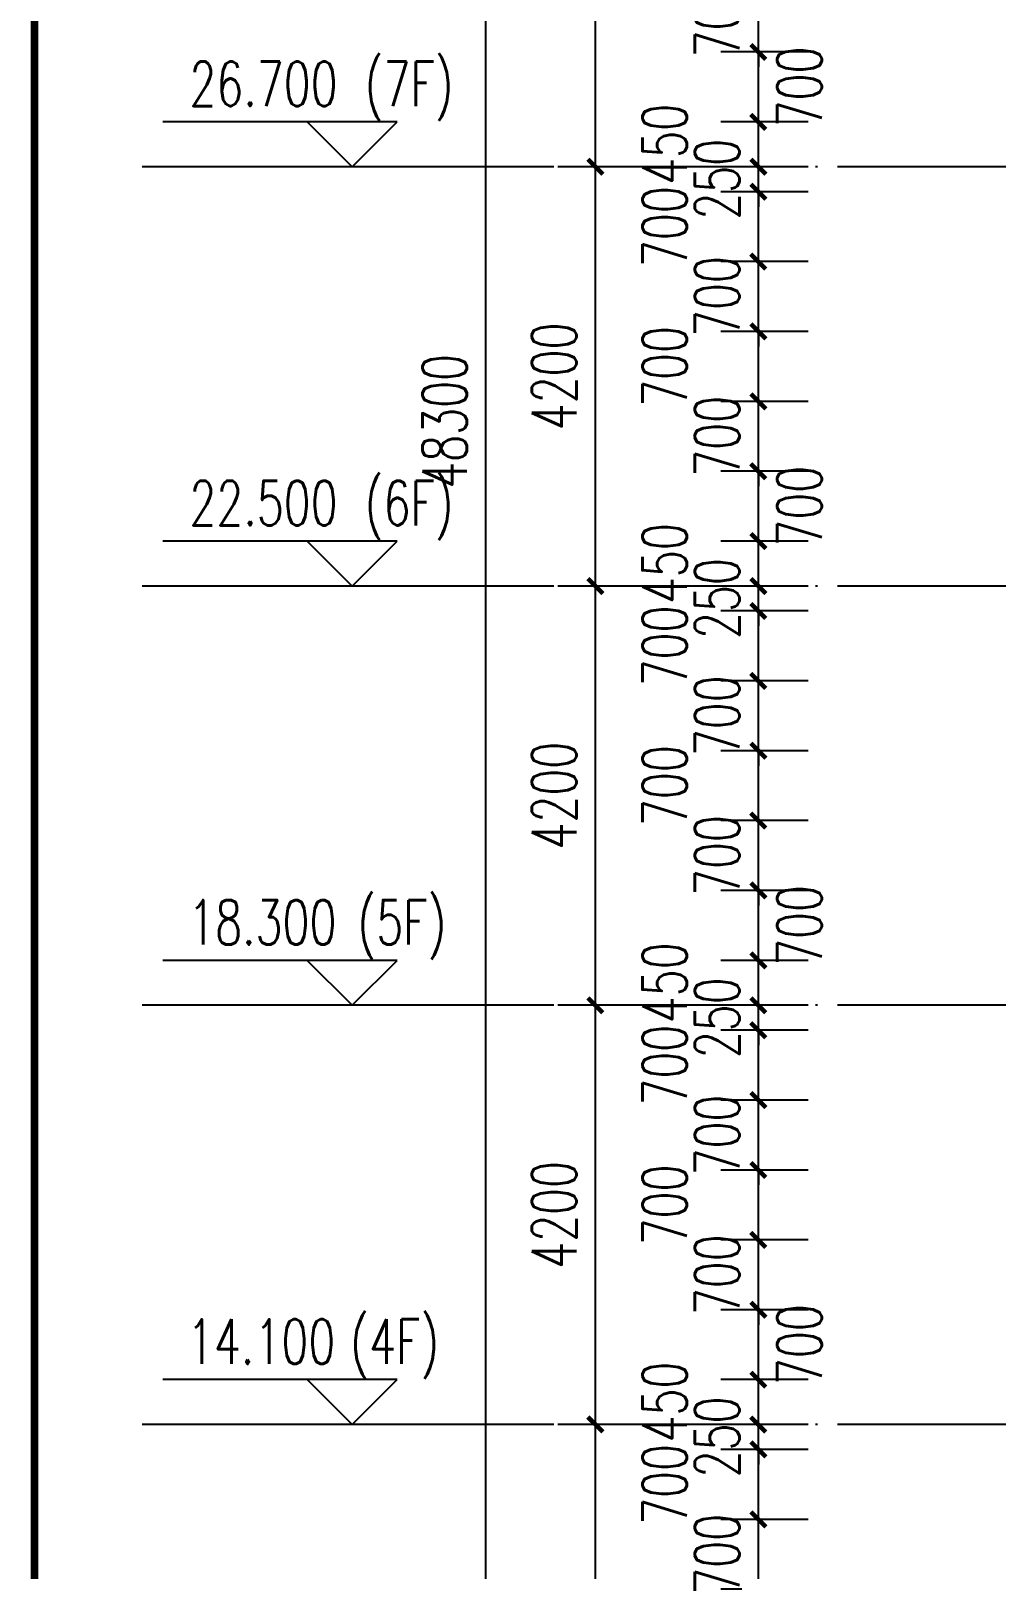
# Model space of a CAD drawing. Header units: millimetres. Extents: x 708158 to 1984082, y -168213 to -53.
# Drawn here: x 838020 to 847689, y -73306 to -57894 of the extents above; entities that cross this region are included whole.
import ezdxf

# ---------------------------------------------------------------- set-up
doc = ezdxf.new("R2010")
doc.units = ezdxf.units.MM
doc.header["$LTSCALE"] = 1000
doc.linetypes.add('DOTE', pattern=[2.42, 2, -0.2, 0.02, -0.2])
doc.layers.get('0').update_dxf_attribs({"color": 8})
for name, color, linetype in [('A-AXIS', 1, 'DOTE'), ('DIM_ELEV', 3, 'Continuous'), ('PUB_DIM', 3, 'Continuous'), ('PUB_TEXT', 7, 'Continuous')]:
    doc.layers.add(name, color=color, linetype=linetype)
doc.layers.add('图框', color=4, linetype='Continuous', lineweight=35)
doc.styles.add('_TCH_DIM', font='SIMPLEX', dxfattribs={"bigfont": 'GBCBIG'})
doc.styles.add('_TCH_DIM_T3', font='SIMPLEX', dxfattribs={"width": 0.705882, "bigfont": 'GBCBIG'})
doc.dimstyles.new('_TCH_ARCH&&150', dxfattribs={"dimtxt": 446.25, "dimasz": 150, "dimexe": 375, "dimexo": 450, "dimgap": 189.375, "dimtad": 1, "dimdec": 0, "dimzin": 0, "dimdsep": 46, "dimtxsty": '_TCH_DIM_T3', "dimblk": 'ARCHTICK', "dimcen": 0.09, "dimclrt": 7, "dimazin": 2, "dimtfac": 1, "dimtdec": 0, "dimtix": 1, "dimtmove": 2, "dimatfit": 3, "dimfxl": 1, "dimtolj": 1, "dimtzin": 0, "dimarcsym": 0})

# ---------------------------------------------------------------- blocks, each defined once
blk = doc.blocks.new('A$C998f5811')
at = {"layer": '图框', "color": 4, "const_width": 74.2}
blk.add_lwpolyline([(-122400, 1500), (-1500, 1500), (-1500, 87600), (-122400, 87600)], close=True, dxfattribs=at)
blk = doc.blocks.new('_ArchTick')
at = {"color": 0, "linetype": 'ByBlock', "const_width": 0.3}
blk.add_lwpolyline([(-0.5, -0.5), (0.5, 0.5)], dxfattribs=at)
blk = doc.blocks.new('*D660')
at = {"layer": 'Defpoints', "color": 0, "transparency": 16777216}
for p in [(845307, -72807), (846255, -72807), (846255, -73507)]:
    blk.add_point(p, dxfattribs=at)
at = {"layer": 'PUB_DIM', "color": 0, "lineweight": -2, "transparency": 16777216}
for p, q in [((845307, -72807), (845307, -72657)), ((845805, -72807), (844932, -72807)), ((845307, -73507), (845307, -72807)), ((845805, -73507), (844932, -73507)), ((845307, -73507), (845307, -73657))]:
    blk.add_line(p, q, dxfattribs=at)
at = {"layer": 'PUB_DIM', "color": 0, "lineweight": -2, "transparency": 16777216, "xscale": 150, "yscale": 150, "zscale": 150}
for p, rotation in [((845307, -72807), 270), ((845307, -73507), 90)]:
    blk.add_blockref('_ArchTick', p, dxfattribs=dict(at, rotation=rotation))
at = {"layer": 'PUB_DIM', "color": 7, "transparency": 16777216, "insert": (844894, -73157), "char_height": 446.2, "attachment_point": 5, "rotation": 90, "style": '_TCH_DIM_T3'}
blk.add_mtext('\\A1;700', dxfattribs=at)
blk = doc.blocks.new('*D661')
at = {"layer": 'Defpoints', "color": 0, "transparency": 16777216}
for p in [(845307, -72107), (846255, -72107), (846255, -72807)]:
    blk.add_point(p, dxfattribs=at)
at = {"layer": 'PUB_DIM', "color": 0, "lineweight": -2, "transparency": 16777216}
for p, q in [((845805, -72107), (844932, -72107)), ((845307, -72807), (845307, -72107)), ((845805, -72807), (844932, -72807))]:
    blk.add_line(p, q, dxfattribs=at)
at = {"layer": 'PUB_DIM', "color": 0, "lineweight": -2, "transparency": 16777216, "xscale": 150, "yscale": 150, "zscale": 150}
for p, rotation in [((845307, -72107), 90), ((845307, -72807), 270)]:
    blk.add_blockref('_ArchTick', p, dxfattribs=dict(at, rotation=rotation))
at = {"layer": 'PUB_DIM', "color": 7, "transparency": 16777216, "insert": (844369, -72457), "char_height": 446.2, "attachment_point": 5, "rotation": 90, "style": '_TCH_DIM_T3'}
blk.add_mtext('\\A1;700', dxfattribs=at)
blk = doc.blocks.new('*D662')
at = {"layer": 'Defpoints', "color": 0, "transparency": 16777216}
for p in [(845307, -71857), (846255, -71857), (846255, -72107)]:
    blk.add_point(p, dxfattribs=at)
at = {"layer": 'PUB_DIM', "color": 0, "lineweight": -2, "transparency": 16777216}
for p, q in [((845307, -71857), (845307, -71707)), ((845805, -71857), (844932, -71857)), ((845307, -72107), (845307, -71857)), ((845805, -72107), (844932, -72107)), ((845307, -72107), (845307, -72257))]:
    blk.add_line(p, q, dxfattribs=at)
at = {"layer": 'PUB_DIM', "color": 0, "lineweight": -2, "transparency": 16777216, "xscale": 150, "yscale": 150, "zscale": 150}
for p, rotation in [((845307, -71857), 270), ((845307, -72107), 90)]:
    blk.add_blockref('_ArchTick', p, dxfattribs=dict(at, rotation=rotation))
at = {"layer": 'PUB_DIM', "color": 7, "transparency": 16777216, "insert": (844894, -71982), "char_height": 446.2, "attachment_point": 5, "rotation": 90, "style": '_TCH_DIM_T3'}
blk.add_mtext('\\A1;250', dxfattribs=at)
blk = doc.blocks.new('*D663')
at = {"layer": 'Defpoints', "color": 0, "transparency": 16777216}
for p in [(845307, -71407), (846255, -71407), (846255, -71857)]:
    blk.add_point(p, dxfattribs=at)
at = {"layer": 'PUB_DIM', "color": 0, "lineweight": -2, "transparency": 16777216}
for p, q in [((845805, -71407), (844932, -71407)), ((845307, -71857), (845307, -71407)), ((845805, -71857), (844932, -71857))]:
    blk.add_line(p, q, dxfattribs=at)
at = {"layer": 'PUB_DIM', "color": 0, "lineweight": -2, "transparency": 16777216, "xscale": 150, "yscale": 150, "zscale": 150}
for p, rotation in [((845307, -71407), 90), ((845307, -71857), 270)]:
    blk.add_blockref('_ArchTick', p, dxfattribs=dict(at, rotation=rotation))
at = {"layer": 'PUB_DIM', "color": 7, "transparency": 16777216, "insert": (844369, -71632), "char_height": 446.2, "attachment_point": 5, "rotation": 90, "style": '_TCH_DIM_T3'}
blk.add_mtext('\\A1;450', dxfattribs=at)
blk = doc.blocks.new('*D664')
at = {"layer": 'Defpoints', "color": 0, "transparency": 16777216}
for p in [(845307, -70707), (846255, -70707), (846255, -71407)]:
    blk.add_point(p, dxfattribs=at)
at = {"layer": 'PUB_DIM', "color": 0, "lineweight": -2, "transparency": 16777216}
for p, q in [((845805, -70707), (844932, -70707)), ((845307, -71407), (845307, -70707)), ((845805, -71407), (844932, -71407))]:
    blk.add_line(p, q, dxfattribs=at)
at = {"layer": 'PUB_DIM', "color": 0, "lineweight": -2, "transparency": 16777216, "xscale": 150, "yscale": 150, "zscale": 150}
for p, rotation in [((845307, -70707), 90), ((845307, -71407), 270)]:
    blk.add_blockref('_ArchTick', p, dxfattribs=dict(at, rotation=rotation))
at = {"layer": 'PUB_DIM', "color": 7, "transparency": 16777216, "insert": (845719, -71057), "char_height": 446.2, "attachment_point": 5, "rotation": 90, "style": '_TCH_DIM_T3'}
blk.add_mtext('\\A1;700', dxfattribs=at)
blk = doc.blocks.new('*D665')
at = {"layer": 'Defpoints', "color": 0, "transparency": 16777216}
for p in [(845307, -70007), (846255, -70007), (846255, -70707)]:
    blk.add_point(p, dxfattribs=at)
at = {"layer": 'PUB_DIM', "color": 0, "lineweight": -2, "transparency": 16777216}
for p, q in [((845307, -70007), (845307, -69857)), ((845805, -70007), (844932, -70007)), ((845307, -70707), (845307, -70007)), ((845805, -70707), (844932, -70707)), ((845307, -70707), (845307, -70857))]:
    blk.add_line(p, q, dxfattribs=at)
at = {"layer": 'PUB_DIM', "color": 0, "lineweight": -2, "transparency": 16777216, "xscale": 150, "yscale": 150, "zscale": 150}
for p, rotation in [((845307, -70007), 270), ((845307, -70707), 90)]:
    blk.add_blockref('_ArchTick', p, dxfattribs=dict(at, rotation=rotation))
at = {"layer": 'PUB_DIM', "color": 7, "transparency": 16777216, "insert": (844894, -70357), "char_height": 446.2, "attachment_point": 5, "rotation": 90, "style": '_TCH_DIM_T3'}
blk.add_mtext('\\A1;700', dxfattribs=at)
blk = doc.blocks.new('*D666')
at = {"layer": 'Defpoints', "color": 0, "transparency": 16777216}
for p in [(845307, -69307), (846255, -69307), (846255, -70007)]:
    blk.add_point(p, dxfattribs=at)
at = {"layer": 'PUB_DIM', "color": 0, "lineweight": -2, "transparency": 16777216}
for p, q in [((845805, -69307), (844932, -69307)), ((845307, -70007), (845307, -69307)), ((845805, -70007), (844932, -70007))]:
    blk.add_line(p, q, dxfattribs=at)
at = {"layer": 'PUB_DIM', "color": 0, "lineweight": -2, "transparency": 16777216, "xscale": 150, "yscale": 150, "zscale": 150}
for p, rotation in [((845307, -69307), 90), ((845307, -70007), 270)]:
    blk.add_blockref('_ArchTick', p, dxfattribs=dict(at, rotation=rotation))
at = {"layer": 'PUB_DIM', "color": 7, "transparency": 16777216, "insert": (844369, -69657), "char_height": 446.2, "attachment_point": 5, "rotation": 90, "style": '_TCH_DIM_T3'}
blk.add_mtext('\\A1;700', dxfattribs=at)
blk = doc.blocks.new('*D667')
at = {"layer": 'Defpoints', "color": 0, "transparency": 16777216}
for p in [(845307, -68607), (846255, -68607), (846255, -69307)]:
    blk.add_point(p, dxfattribs=at)
at = {"layer": 'PUB_DIM', "color": 0, "lineweight": -2, "transparency": 16777216}
for p, q in [((845307, -68607), (845307, -68457)), ((845805, -68607), (844932, -68607)), ((845307, -69307), (845307, -68607)), ((845805, -69307), (844932, -69307)), ((845307, -69307), (845307, -69457))]:
    blk.add_line(p, q, dxfattribs=at)
at = {"layer": 'PUB_DIM', "color": 0, "lineweight": -2, "transparency": 16777216, "xscale": 150, "yscale": 150, "zscale": 150}
for p, rotation in [((845307, -68607), 270), ((845307, -69307), 90)]:
    blk.add_blockref('_ArchTick', p, dxfattribs=dict(at, rotation=rotation))
at = {"layer": 'PUB_DIM', "color": 7, "transparency": 16777216, "insert": (844894, -68957), "char_height": 446.2, "attachment_point": 5, "rotation": 90, "style": '_TCH_DIM_T3'}
blk.add_mtext('\\A1;700', dxfattribs=at)
blk = doc.blocks.new('*D668')
at = {"layer": 'Defpoints', "color": 0, "transparency": 16777216}
for p in [(845307, -67907), (846255, -67907), (846255, -68607)]:
    blk.add_point(p, dxfattribs=at)
at = {"layer": 'PUB_DIM', "color": 0, "lineweight": -2, "transparency": 16777216}
for p, q in [((845805, -67907), (844932, -67907)), ((845307, -68607), (845307, -67907)), ((845805, -68607), (844932, -68607))]:
    blk.add_line(p, q, dxfattribs=at)
at = {"layer": 'PUB_DIM', "color": 0, "lineweight": -2, "transparency": 16777216, "xscale": 150, "yscale": 150, "zscale": 150}
for p, rotation in [((845307, -67907), 90), ((845307, -68607), 270)]:
    blk.add_blockref('_ArchTick', p, dxfattribs=dict(at, rotation=rotation))
at = {"layer": 'PUB_DIM', "color": 7, "transparency": 16777216, "insert": (844369, -68257), "char_height": 446.2, "attachment_point": 5, "rotation": 90, "style": '_TCH_DIM_T3'}
blk.add_mtext('\\A1;700', dxfattribs=at)
blk = doc.blocks.new('*D669')
at = {"layer": 'Defpoints', "color": 0, "transparency": 16777216}
for p in [(845307, -67657), (846255, -67657), (846255, -67907)]:
    blk.add_point(p, dxfattribs=at)
at = {"layer": 'PUB_DIM', "color": 0, "lineweight": -2, "transparency": 16777216}
for p, q in [((845805, -67657), (844932, -67657)), ((845307, -67657), (845307, -67507)), ((845307, -67907), (845307, -67657)), ((845805, -67907), (844932, -67907)), ((845307, -67907), (845307, -68057))]:
    blk.add_line(p, q, dxfattribs=at)
at = {"layer": 'PUB_DIM', "color": 0, "lineweight": -2, "transparency": 16777216, "xscale": 150, "yscale": 150, "zscale": 150}
for p, rotation in [((845307, -67657), 270), ((845307, -67907), 90)]:
    blk.add_blockref('_ArchTick', p, dxfattribs=dict(at, rotation=rotation))
at = {"layer": 'PUB_DIM', "color": 7, "transparency": 16777216, "insert": (844894, -67782), "char_height": 446.2, "attachment_point": 5, "rotation": 90, "style": '_TCH_DIM_T3'}
blk.add_mtext('\\A1;250', dxfattribs=at)
blk = doc.blocks.new('*D670')
at = {"layer": 'Defpoints', "color": 0, "transparency": 16777216}
for p in [(845307, -67207), (846255, -67207), (846255, -67657)]:
    blk.add_point(p, dxfattribs=at)
at = {"layer": 'PUB_DIM', "color": 0, "lineweight": -2, "transparency": 16777216}
for p, q in [((845805, -67207), (844932, -67207)), ((845307, -67657), (845307, -67207)), ((845805, -67657), (844932, -67657))]:
    blk.add_line(p, q, dxfattribs=at)
at = {"layer": 'PUB_DIM', "color": 0, "lineweight": -2, "transparency": 16777216, "xscale": 150, "yscale": 150, "zscale": 150}
for p, rotation in [((845307, -67207), 90), ((845307, -67657), 270)]:
    blk.add_blockref('_ArchTick', p, dxfattribs=dict(at, rotation=rotation))
at = {"layer": 'PUB_DIM', "color": 7, "transparency": 16777216, "insert": (844369, -67432), "char_height": 446.2, "attachment_point": 5, "rotation": 90, "style": '_TCH_DIM_T3'}
blk.add_mtext('\\A1;450', dxfattribs=at)
blk = doc.blocks.new('*D671')
at = {"layer": 'Defpoints', "color": 0, "transparency": 16777216}
for p in [(845307, -66507), (846255, -66507), (846255, -67207)]:
    blk.add_point(p, dxfattribs=at)
at = {"layer": 'PUB_DIM', "color": 0, "lineweight": -2, "transparency": 16777216}
for p, q in [((845805, -66507), (844932, -66507)), ((845307, -67207), (845307, -66507)), ((845805, -67207), (844932, -67207))]:
    blk.add_line(p, q, dxfattribs=at)
at = {"layer": 'PUB_DIM', "color": 0, "lineweight": -2, "transparency": 16777216, "xscale": 150, "yscale": 150, "zscale": 150}
for p, rotation in [((845307, -66507), 90), ((845307, -67207), 270)]:
    blk.add_blockref('_ArchTick', p, dxfattribs=dict(at, rotation=rotation))
at = {"layer": 'PUB_DIM', "color": 7, "transparency": 16777216, "insert": (845719, -66857), "char_height": 446.2, "attachment_point": 5, "rotation": 90, "style": '_TCH_DIM_T3'}
blk.add_mtext('\\A1;700', dxfattribs=at)
blk = doc.blocks.new('*D672')
at = {"layer": 'Defpoints', "color": 0, "transparency": 16777216}
for p in [(845307, -65807), (846255, -65807), (846255, -66507)]:
    blk.add_point(p, dxfattribs=at)
at = {"layer": 'PUB_DIM', "color": 0, "lineweight": -2, "transparency": 16777216}
for p, q in [((845805, -65807), (844932, -65807)), ((845307, -65807), (845307, -65657)), ((845307, -66507), (845307, -65807)), ((845805, -66507), (844932, -66507)), ((845307, -66507), (845307, -66657))]:
    blk.add_line(p, q, dxfattribs=at)
at = {"layer": 'PUB_DIM', "color": 0, "lineweight": -2, "transparency": 16777216, "xscale": 150, "yscale": 150, "zscale": 150}
for p, rotation in [((845307, -65807), 270), ((845307, -66507), 90)]:
    blk.add_blockref('_ArchTick', p, dxfattribs=dict(at, rotation=rotation))
at = {"layer": 'PUB_DIM', "color": 7, "transparency": 16777216, "insert": (844894, -66157), "char_height": 446.2, "attachment_point": 5, "rotation": 90, "style": '_TCH_DIM_T3'}
blk.add_mtext('\\A1;700', dxfattribs=at)
blk = doc.blocks.new('*D673')
at = {"layer": 'Defpoints', "color": 0, "transparency": 16777216}
for p in [(845307, -65107), (846255, -65107), (846255, -65807)]:
    blk.add_point(p, dxfattribs=at)
at = {"layer": 'PUB_DIM', "color": 0, "lineweight": -2, "transparency": 16777216}
for p, q in [((845805, -65107), (844932, -65107)), ((845307, -65807), (845307, -65107)), ((845805, -65807), (844932, -65807))]:
    blk.add_line(p, q, dxfattribs=at)
at = {"layer": 'PUB_DIM', "color": 0, "lineweight": -2, "transparency": 16777216, "xscale": 150, "yscale": 150, "zscale": 150}
for p, rotation in [((845307, -65107), 90), ((845307, -65807), 270)]:
    blk.add_blockref('_ArchTick', p, dxfattribs=dict(at, rotation=rotation))
at = {"layer": 'PUB_DIM', "color": 7, "transparency": 16777216, "insert": (844369, -65457), "char_height": 446.2, "attachment_point": 5, "rotation": 90, "style": '_TCH_DIM_T3'}
blk.add_mtext('\\A1;700', dxfattribs=at)
blk = doc.blocks.new('*D674')
at = {"layer": 'Defpoints', "color": 0, "transparency": 16777216}
for p in [(845307, -64407), (846255, -64407), (846255, -65107)]:
    blk.add_point(p, dxfattribs=at)
at = {"layer": 'PUB_DIM', "color": 0, "lineweight": -2, "transparency": 16777216}
for p, q in [((845307, -64407), (845307, -64257)), ((845805, -64407), (844932, -64407)), ((845307, -65107), (845307, -64407)), ((845805, -65107), (844932, -65107)), ((845307, -65107), (845307, -65257))]:
    blk.add_line(p, q, dxfattribs=at)
at = {"layer": 'PUB_DIM', "color": 0, "lineweight": -2, "transparency": 16777216, "xscale": 150, "yscale": 150, "zscale": 150}
for p, rotation in [((845307, -64407), 270), ((845307, -65107), 90)]:
    blk.add_blockref('_ArchTick', p, dxfattribs=dict(at, rotation=rotation))
at = {"layer": 'PUB_DIM', "color": 7, "transparency": 16777216, "insert": (844894, -64757), "char_height": 446.2, "attachment_point": 5, "rotation": 90, "style": '_TCH_DIM_T3'}
blk.add_mtext('\\A1;700', dxfattribs=at)
blk = doc.blocks.new('*D675')
at = {"layer": 'Defpoints', "color": 0, "transparency": 16777216}
for p in [(845307, -63707), (846255, -63707), (846255, -64407)]:
    blk.add_point(p, dxfattribs=at)
at = {"layer": 'PUB_DIM', "color": 0, "lineweight": -2, "transparency": 16777216}
for p, q in [((845805, -63707), (844932, -63707)), ((845307, -64407), (845307, -63707)), ((845805, -64407), (844932, -64407))]:
    blk.add_line(p, q, dxfattribs=at)
at = {"layer": 'PUB_DIM', "color": 0, "lineweight": -2, "transparency": 16777216, "xscale": 150, "yscale": 150, "zscale": 150}
for p, rotation in [((845307, -63707), 90), ((845307, -64407), 270)]:
    blk.add_blockref('_ArchTick', p, dxfattribs=dict(at, rotation=rotation))
at = {"layer": 'PUB_DIM', "color": 7, "transparency": 16777216, "insert": (844369, -64057), "char_height": 446.2, "attachment_point": 5, "rotation": 90, "style": '_TCH_DIM_T3'}
blk.add_mtext('\\A1;700', dxfattribs=at)
blk = doc.blocks.new('*D676')
at = {"layer": 'Defpoints', "color": 0, "transparency": 16777216}
for p in [(845307, -63457), (846255, -63457), (846255, -63707)]:
    blk.add_point(p, dxfattribs=at)
at = {"layer": 'PUB_DIM', "color": 0, "lineweight": -2, "transparency": 16777216}
for p, q in [((845307, -63457), (845307, -63307)), ((845805, -63457), (844932, -63457)), ((845307, -63707), (845307, -63457)), ((845805, -63707), (844932, -63707)), ((845307, -63707), (845307, -63857))]:
    blk.add_line(p, q, dxfattribs=at)
at = {"layer": 'PUB_DIM', "color": 0, "lineweight": -2, "transparency": 16777216, "xscale": 150, "yscale": 150, "zscale": 150}
for p, rotation in [((845307, -63457), 270), ((845307, -63707), 90)]:
    blk.add_blockref('_ArchTick', p, dxfattribs=dict(at, rotation=rotation))
at = {"layer": 'PUB_DIM', "color": 7, "transparency": 16777216, "insert": (844894, -63582), "char_height": 446.2, "attachment_point": 5, "rotation": 90, "style": '_TCH_DIM_T3'}
blk.add_mtext('\\A1;250', dxfattribs=at)
blk = doc.blocks.new('*D677')
at = {"layer": 'Defpoints', "color": 0, "transparency": 16777216}
for p in [(845307, -63007), (846255, -63007), (846255, -63457)]:
    blk.add_point(p, dxfattribs=at)
at = {"layer": 'PUB_DIM', "color": 0, "lineweight": -2, "transparency": 16777216}
for p, q in [((845805, -63007), (844932, -63007)), ((845307, -63457), (845307, -63007)), ((845805, -63457), (844932, -63457))]:
    blk.add_line(p, q, dxfattribs=at)
at = {"layer": 'PUB_DIM', "color": 0, "lineweight": -2, "transparency": 16777216, "xscale": 150, "yscale": 150, "zscale": 150}
for p, rotation in [((845307, -63007), 90), ((845307, -63457), 270)]:
    blk.add_blockref('_ArchTick', p, dxfattribs=dict(at, rotation=rotation))
at = {"layer": 'PUB_DIM', "color": 7, "transparency": 16777216, "insert": (844369, -63232), "char_height": 446.2, "attachment_point": 5, "rotation": 90, "style": '_TCH_DIM_T3'}
blk.add_mtext('\\A1;450', dxfattribs=at)
blk = doc.blocks.new('*D678')
at = {"layer": 'Defpoints', "color": 0, "transparency": 16777216}
for p in [(845307, -62307), (846255, -62307), (846255, -63007)]:
    blk.add_point(p, dxfattribs=at)
at = {"layer": 'PUB_DIM', "color": 0, "lineweight": -2, "transparency": 16777216}
for p, q in [((845805, -62307), (844932, -62307)), ((845307, -63007), (845307, -62307)), ((845805, -63007), (844932, -63007))]:
    blk.add_line(p, q, dxfattribs=at)
at = {"layer": 'PUB_DIM', "color": 0, "lineweight": -2, "transparency": 16777216, "xscale": 150, "yscale": 150, "zscale": 150}
for p, rotation in [((845307, -62307), 90), ((845307, -63007), 270)]:
    blk.add_blockref('_ArchTick', p, dxfattribs=dict(at, rotation=rotation))
at = {"layer": 'PUB_DIM', "color": 7, "transparency": 16777216, "insert": (845719, -62657), "char_height": 446.2, "attachment_point": 5, "rotation": 90, "style": '_TCH_DIM_T3'}
blk.add_mtext('\\A1;700', dxfattribs=at)
blk = doc.blocks.new('*D679')
at = {"layer": 'Defpoints', "color": 0, "transparency": 16777216}
for p in [(845307, -61607), (846255, -61607), (846255, -62307)]:
    blk.add_point(p, dxfattribs=at)
at = {"layer": 'PUB_DIM', "color": 0, "lineweight": -2, "transparency": 16777216}
for p, q in [((845307, -61607), (845307, -61457)), ((845805, -61607), (844932, -61607)), ((845307, -62307), (845307, -61607)), ((845805, -62307), (844932, -62307)), ((845307, -62307), (845307, -62457))]:
    blk.add_line(p, q, dxfattribs=at)
at = {"layer": 'PUB_DIM', "color": 0, "lineweight": -2, "transparency": 16777216, "xscale": 150, "yscale": 150, "zscale": 150}
for p, rotation in [((845307, -61607), 270), ((845307, -62307), 90)]:
    blk.add_blockref('_ArchTick', p, dxfattribs=dict(at, rotation=rotation))
at = {"layer": 'PUB_DIM', "color": 7, "transparency": 16777216, "insert": (844894, -61957), "char_height": 446.2, "attachment_point": 5, "rotation": 90, "style": '_TCH_DIM_T3'}
blk.add_mtext('\\A1;700', dxfattribs=at)
blk = doc.blocks.new('*D680')
at = {"layer": 'Defpoints', "color": 0, "transparency": 16777216}
for p in [(845307, -60907), (846255, -60907), (846255, -61607)]:
    blk.add_point(p, dxfattribs=at)
at = {"layer": 'PUB_DIM', "color": 0, "lineweight": -2, "transparency": 16777216}
for p, q in [((845805, -60907), (844932, -60907)), ((845307, -61607), (845307, -60907)), ((845805, -61607), (844932, -61607))]:
    blk.add_line(p, q, dxfattribs=at)
at = {"layer": 'PUB_DIM', "color": 0, "lineweight": -2, "transparency": 16777216, "xscale": 150, "yscale": 150, "zscale": 150}
for p, rotation in [((845307, -60907), 90), ((845307, -61607), 270)]:
    blk.add_blockref('_ArchTick', p, dxfattribs=dict(at, rotation=rotation))
at = {"layer": 'PUB_DIM', "color": 7, "transparency": 16777216, "insert": (844369, -61257), "char_height": 446.2, "attachment_point": 5, "rotation": 90, "style": '_TCH_DIM_T3'}
blk.add_mtext('\\A1;700', dxfattribs=at)
blk = doc.blocks.new('*D681')
at = {"layer": 'Defpoints', "color": 0, "transparency": 16777216}
for p in [(845307, -60207), (846255, -60207), (846255, -60907)]:
    blk.add_point(p, dxfattribs=at)
at = {"layer": 'PUB_DIM', "color": 0, "lineweight": -2, "transparency": 16777216}
for p, q in [((845307, -60207), (845307, -60057)), ((845805, -60207), (844932, -60207)), ((845307, -60907), (845307, -60207)), ((845805, -60907), (844932, -60907)), ((845307, -60907), (845307, -61057))]:
    blk.add_line(p, q, dxfattribs=at)
at = {"layer": 'PUB_DIM', "color": 0, "lineweight": -2, "transparency": 16777216, "xscale": 150, "yscale": 150, "zscale": 150}
for p, rotation in [((845307, -60207), 270), ((845307, -60907), 90)]:
    blk.add_blockref('_ArchTick', p, dxfattribs=dict(at, rotation=rotation))
at = {"layer": 'PUB_DIM', "color": 7, "transparency": 16777216, "insert": (844894, -60557), "char_height": 446.2, "attachment_point": 5, "rotation": 90, "style": '_TCH_DIM_T3'}
blk.add_mtext('\\A1;700', dxfattribs=at)
blk = doc.blocks.new('*D682')
at = {"layer": 'Defpoints', "color": 0, "transparency": 16777216}
for p in [(845307, -59507), (846255, -59507), (846255, -60207)]:
    blk.add_point(p, dxfattribs=at)
at = {"layer": 'PUB_DIM', "color": 0, "lineweight": -2, "transparency": 16777216}
for p, q in [((845805, -59507), (844932, -59507)), ((845307, -60207), (845307, -59507)), ((845805, -60207), (844932, -60207))]:
    blk.add_line(p, q, dxfattribs=at)
at = {"layer": 'PUB_DIM', "color": 0, "lineweight": -2, "transparency": 16777216, "xscale": 150, "yscale": 150, "zscale": 150}
for p, rotation in [((845307, -59507), 90), ((845307, -60207), 270)]:
    blk.add_blockref('_ArchTick', p, dxfattribs=dict(at, rotation=rotation))
at = {"layer": 'PUB_DIM', "color": 7, "transparency": 16777216, "insert": (844369, -59857), "char_height": 446.2, "attachment_point": 5, "rotation": 90, "style": '_TCH_DIM_T3'}
blk.add_mtext('\\A1;700', dxfattribs=at)
blk = doc.blocks.new('*D683')
at = {"layer": 'Defpoints', "color": 0, "transparency": 16777216}
for p in [(845307, -59257), (846255, -59257), (846255, -59507)]:
    blk.add_point(p, dxfattribs=at)
at = {"layer": 'PUB_DIM', "color": 0, "lineweight": -2, "transparency": 16777216}
for p, q in [((845307, -59257), (845307, -59107)), ((845805, -59257), (844932, -59257)), ((845307, -59507), (845307, -59257)), ((845805, -59507), (844932, -59507)), ((845307, -59507), (845307, -59657))]:
    blk.add_line(p, q, dxfattribs=at)
at = {"layer": 'PUB_DIM', "color": 0, "lineweight": -2, "transparency": 16777216, "xscale": 150, "yscale": 150, "zscale": 150}
for p, rotation in [((845307, -59257), 270), ((845307, -59507), 90)]:
    blk.add_blockref('_ArchTick', p, dxfattribs=dict(at, rotation=rotation))
at = {"layer": 'PUB_DIM', "color": 7, "transparency": 16777216, "insert": (844894, -59382), "char_height": 446.2, "attachment_point": 5, "rotation": 90, "style": '_TCH_DIM_T3'}
blk.add_mtext('\\A1;250', dxfattribs=at)
blk = doc.blocks.new('*D684')
at = {"layer": 'Defpoints', "color": 0, "transparency": 16777216}
for p in [(845307, -58807), (846255, -58807), (846255, -59257)]:
    blk.add_point(p, dxfattribs=at)
at = {"layer": 'PUB_DIM', "color": 0, "lineweight": -2, "transparency": 16777216}
for p, q in [((845805, -58807), (844932, -58807)), ((845307, -59257), (845307, -58807)), ((845805, -59257), (844932, -59257))]:
    blk.add_line(p, q, dxfattribs=at)
at = {"layer": 'PUB_DIM', "color": 0, "lineweight": -2, "transparency": 16777216, "xscale": 150, "yscale": 150, "zscale": 150}
for p, rotation in [((845307, -58807), 90), ((845307, -59257), 270)]:
    blk.add_blockref('_ArchTick', p, dxfattribs=dict(at, rotation=rotation))
at = {"layer": 'PUB_DIM', "color": 7, "transparency": 16777216, "insert": (844369, -59032), "char_height": 446.2, "attachment_point": 5, "rotation": 90, "style": '_TCH_DIM_T3'}
blk.add_mtext('\\A1;450', dxfattribs=at)
blk = doc.blocks.new('*D685')
at = {"layer": 'Defpoints', "color": 0, "transparency": 16777216}
for p in [(845307, -58107), (846255, -58107), (846255, -58807)]:
    blk.add_point(p, dxfattribs=at)
at = {"layer": 'PUB_DIM', "color": 0, "lineweight": -2, "transparency": 16777216}
for p, q in [((845805, -58107), (844932, -58107)), ((845307, -58807), (845307, -58107)), ((845805, -58807), (844932, -58807))]:
    blk.add_line(p, q, dxfattribs=at)
at = {"layer": 'PUB_DIM', "color": 0, "lineweight": -2, "transparency": 16777216, "xscale": 150, "yscale": 150, "zscale": 150}
for p, rotation in [((845307, -58107), 90), ((845307, -58807), 270)]:
    blk.add_blockref('_ArchTick', p, dxfattribs=dict(at, rotation=rotation))
at = {"layer": 'PUB_DIM', "color": 7, "transparency": 16777216, "insert": (845719, -58457), "char_height": 446.2, "attachment_point": 5, "rotation": 90, "style": '_TCH_DIM_T3'}
blk.add_mtext('\\A1;700', dxfattribs=at)
blk = doc.blocks.new('*D686')
at = {"layer": 'Defpoints', "color": 0, "transparency": 16777216}
for p in [(845307, -57407), (846255, -57407), (846255, -58107)]:
    blk.add_point(p, dxfattribs=at)
at = {"layer": 'PUB_DIM', "color": 0, "lineweight": -2, "transparency": 16777216}
for p, q in [((845307, -57407), (845307, -57257)), ((845805, -57407), (844932, -57407)), ((845307, -58107), (845307, -57407)), ((845805, -58107), (844932, -58107)), ((845307, -58107), (845307, -58257))]:
    blk.add_line(p, q, dxfattribs=at)
at = {"layer": 'PUB_DIM', "color": 0, "lineweight": -2, "transparency": 16777216, "xscale": 150, "yscale": 150, "zscale": 150}
for p, rotation in [((845307, -57407), 270), ((845307, -58107), 90)]:
    blk.add_blockref('_ArchTick', p, dxfattribs=dict(at, rotation=rotation))
at = {"layer": 'PUB_DIM', "color": 7, "transparency": 16777216, "insert": (844894, -57757), "char_height": 446.2, "attachment_point": 5, "rotation": 90, "style": '_TCH_DIM_T3'}
blk.add_mtext('\\A1;700', dxfattribs=at)
blk = doc.blocks.new('*D719')
at = {"layer": 'Defpoints', "color": 0, "transparency": 16777216}
for p in [(842578, -37657), (845052, -37657), (845052, -85957)]:
    blk.add_point(p, dxfattribs=at)
at = {"layer": 'PUB_DIM', "color": 0, "lineweight": -2, "transparency": 16777216}
for p, q in [((844602, -37657), (842203, -37657)), ((842578, -85957), (842578, -37657)), ((844602, -85957), (842203, -85957))]:
    blk.add_line(p, q, dxfattribs=at)
at = {"layer": 'PUB_DIM', "color": 0, "lineweight": -2, "transparency": 16777216, "xscale": 150, "yscale": 150, "zscale": 150}
for p, rotation in [((842578, -37657), 90), ((842578, -85957), 270)]:
    blk.add_blockref('_ArchTick', p, dxfattribs=dict(at, rotation=rotation))
at = {"layer": 'PUB_DIM', "color": 7, "transparency": 16777216, "insert": (842166, -61807), "char_height": 446.2, "attachment_point": 5, "rotation": 90, "style": '_TCH_DIM_T3'}
blk.add_mtext('\\A1;48300', dxfattribs=at)
blk = doc.blocks.new('*D722')
at = {"layer": 'Defpoints', "color": 0, "transparency": 16777216}
for p in [(843675, -71857), (845052, -71857), (845052, -76057)]:
    blk.add_point(p, dxfattribs=at)
at = {"layer": 'PUB_DIM', "color": 0, "lineweight": -2, "transparency": 16777216}
for p, q in [((844602, -71857), (843300, -71857)), ((843675, -76057), (843675, -71857)), ((844602, -76057), (843300, -76057))]:
    blk.add_line(p, q, dxfattribs=at)
at = {"layer": 'PUB_DIM', "color": 0, "lineweight": -2, "transparency": 16777216, "xscale": 150, "yscale": 150, "zscale": 150}
for p, rotation in [((843675, -71857), 90), ((843675, -76057), 270)]:
    blk.add_blockref('_ArchTick', p, dxfattribs=dict(at, rotation=rotation))
at = {"layer": 'PUB_DIM', "color": 7, "transparency": 16777216, "insert": (843262, -73957), "char_height": 446.2, "attachment_point": 5, "rotation": 90, "style": '_TCH_DIM_T3'}
blk.add_mtext('\\A1;4200', dxfattribs=at)
blk = doc.blocks.new('*D723')
at = {"layer": 'Defpoints', "color": 0, "transparency": 16777216}
for p in [(843675, -67657), (845052, -67657), (845052, -71857)]:
    blk.add_point(p, dxfattribs=at)
at = {"layer": 'PUB_DIM', "color": 0, "lineweight": -2, "transparency": 16777216}
for p, q in [((844602, -67657), (843300, -67657)), ((843675, -71857), (843675, -67657)), ((844602, -71857), (843300, -71857))]:
    blk.add_line(p, q, dxfattribs=at)
at = {"layer": 'PUB_DIM', "color": 0, "lineweight": -2, "transparency": 16777216, "xscale": 150, "yscale": 150, "zscale": 150}
for p, rotation in [((843675, -67657), 90), ((843675, -71857), 270)]:
    blk.add_blockref('_ArchTick', p, dxfattribs=dict(at, rotation=rotation))
at = {"layer": 'PUB_DIM', "color": 7, "transparency": 16777216, "insert": (843262, -69757), "char_height": 446.2, "attachment_point": 5, "rotation": 90, "style": '_TCH_DIM_T3'}
blk.add_mtext('\\A1;4200', dxfattribs=at)
blk = doc.blocks.new('*D724')
at = {"layer": 'Defpoints', "color": 0, "transparency": 16777216}
for p in [(843675, -63457), (845052, -63457), (845052, -67657)]:
    blk.add_point(p, dxfattribs=at)
at = {"layer": 'PUB_DIM', "color": 0, "lineweight": -2, "transparency": 16777216}
for p, q in [((844602, -63457), (843300, -63457)), ((843675, -67657), (843675, -63457)), ((844602, -67657), (843300, -67657))]:
    blk.add_line(p, q, dxfattribs=at)
at = {"layer": 'PUB_DIM', "color": 0, "lineweight": -2, "transparency": 16777216, "xscale": 150, "yscale": 150, "zscale": 150}
for p, rotation in [((843675, -63457), 90), ((843675, -67657), 270)]:
    blk.add_blockref('_ArchTick', p, dxfattribs=dict(at, rotation=rotation))
at = {"layer": 'PUB_DIM', "color": 7, "transparency": 16777216, "insert": (843262, -65557), "char_height": 446.2, "attachment_point": 5, "rotation": 90, "style": '_TCH_DIM_T3'}
blk.add_mtext('\\A1;4200', dxfattribs=at)
blk = doc.blocks.new('*D725')
at = {"layer": 'Defpoints', "color": 0, "transparency": 16777216}
for p in [(843675, -59257), (845052, -59257), (845052, -63457)]:
    blk.add_point(p, dxfattribs=at)
at = {"layer": 'PUB_DIM', "color": 0, "lineweight": -2, "transparency": 16777216}
for p, q in [((844602, -59257), (843300, -59257)), ((843675, -63457), (843675, -59257)), ((844602, -63457), (843300, -63457))]:
    blk.add_line(p, q, dxfattribs=at)
at = {"layer": 'PUB_DIM', "color": 0, "lineweight": -2, "transparency": 16777216, "xscale": 150, "yscale": 150, "zscale": 150}
for p, rotation in [((843675, -59257), 90), ((843675, -63457), 270)]:
    blk.add_blockref('_ArchTick', p, dxfattribs=dict(at, rotation=rotation))
at = {"layer": 'PUB_DIM', "color": 7, "transparency": 16777216, "insert": (843262, -61357), "char_height": 446.2, "attachment_point": 5, "rotation": 90, "style": '_TCH_DIM_T3'}
blk.add_mtext('\\A1;4200', dxfattribs=at)
blk = doc.blocks.new('*D726')
at = {"layer": 'Defpoints', "color": 0, "transparency": 16777216}
for p in [(843675, -55057), (845052, -55057), (845052, -59257)]:
    blk.add_point(p, dxfattribs=at)
at = {"layer": 'PUB_DIM', "color": 0, "lineweight": -2, "transparency": 16777216}
for p, q in [((844602, -55057), (843300, -55057)), ((843675, -59257), (843675, -55057)), ((844602, -59257), (843300, -59257))]:
    blk.add_line(p, q, dxfattribs=at)
at = {"layer": 'PUB_DIM', "color": 0, "lineweight": -2, "transparency": 16777216, "xscale": 150, "yscale": 150, "zscale": 150}
for p, rotation in [((843675, -55057), 90), ((843675, -59257), 270)]:
    blk.add_blockref('_ArchTick', p, dxfattribs=dict(at, rotation=rotation))
at = {"layer": 'PUB_DIM', "color": 7, "transparency": 16777216, "insert": (843262, -57157), "char_height": 446.2, "attachment_point": 5, "rotation": 90, "style": '_TCH_DIM_T3'}
blk.add_mtext('\\A1;4200', dxfattribs=at)

msp = doc.modelspace()

# ---------------------------------------------------------------- linework, layer by layer
at = {"layer": 'A-AXIS'}
for p, q in [((949740, -59256.7), (839134.6, -59256.7)), ((949740, -63456.7), (839134.6, -63456.7)), ((949740, -67656.7), (839134.6, -67656.7)), ((949740, -71856.7), (839134.6, -71856.7))]:
    msp.add_line(p, q, dxfattribs=at)
at = {"layer": 'DIM_ELEV'}
for p, q in [((841689.4, -58806.7), (839341.9, -58806.7)), ((841239.4, -59256.7), (840789.4, -58806.7)), ((841239.4, -59256.7), (841689.4, -58806.7)), ((842289.4, -59256.7), (840789.4, -59256.7)), ((841689.4, -63006.7), (839341.9, -63006.7)), ((841239.4, -63456.7), (840789.4, -63006.7)), ((841239.4, -63456.7), (841689.4, -63006.7)), ((842289.4, -63456.7), (840789.4, -63456.7)), ((841689.4, -67206.7), (839341.9, -67206.7)), ((841239.4, -67656.7), (840789.4, -67206.7)), ((841239.4, -67656.7), (841689.4, -67206.7)), ((842289.4, -67656.7), (840789.4, -67656.7)), ((841689.4, -71406.7), (839341.9, -71406.7)), ((841239.4, -71856.7), (840789.4, -71406.7)), ((841239.4, -71856.7), (841689.4, -71406.7)), ((842289.4, -71856.7), (840789.4, -71856.7))]:
    msp.add_line(p, q, dxfattribs=at)

# ---------------------------------------------------------------- block references
msp.add_blockref('A$C998f5811', (960457.6, -107699.9))

# ---------------------------------------------------------------- texts
at = {"layer": 'PUB_TEXT', "style": '_TCH_DIM', "width": 0.705882}
for s, p in [('26.700', (839608.9, -58649.2)), ('(7F)', (841363.9, -58649.2)), ('22.500', (839608.9, -62849.2)), ('(6F)', (841363.9, -62849.2)), ('(5F)', (841291.9, -67049.2)), ('18.300', (839596.9, -67049.2)), ('(4F)', (841219.9, -71249.2)), ('14.100', (839584.9, -71249.2))]:
    msp.add_text(s, height=446.25, dxfattribs=at).set_placement(p)

# ---------------------------------------------------------------- dimensions: what is measured, and where the dimension line sits
at = {"layer": 'PUB_DIM'}
for p1, p2, distance, picture, middle in [((845051.5, -85956.7), (845051.5, -37656.7), 2473.1, '*D719', (842165.9, -61806.7)), ((845051.5, -59256.7), (845051.5, -55056.7), 1376.7, '*D726', (843262.3, -57156.7)), ((846254.6, -58106.7), (846254.6, -57406.7), 947.8, '*D686', (844894.4, -57756.7)), ((846254.6, -59506.7), (846254.6, -59256.7), 947.8, '*D683', (844894.4, -59381.7)), ((845051.5, -63456.7), (845051.5, -59256.7), 1376.7, '*D725', (843262.3, -61356.7)), ((846254.6, -60906.7), (846254.6, -60206.7), 947.8, '*D681', (844894.4, -60556.7)), ((846254.6, -62306.7), (846254.6, -61606.7), 947.8, '*D679', (844894.4, -61956.7)), ((846254.6, -63706.7), (846254.6, -63456.7), 947.8, '*D676', (844894.4, -63581.7)), ((845051.5, -67656.7), (845051.5, -63456.7), 1376.7, '*D724', (843262.3, -65556.7)), ((846254.6, -65106.7), (846254.6, -64406.7), 947.8, '*D674', (844894.4, -64756.7)), ((846254.6, -66506.7), (846254.6, -65806.7), 947.8, '*D672', (844894.4, -66156.7)), ((846254.6, -67906.7), (846254.6, -67656.7), 947.8, '*D669', (844894.4, -67781.7)), ((845051.5, -71856.7), (845051.5, -67656.7), 1376.7, '*D723', (843262.3, -69756.7)), ((846254.6, -69306.7), (846254.6, -68606.7), 947.8, '*D667', (844894.4, -68956.7)), ((846254.6, -70706.7), (846254.6, -70006.7), 947.8, '*D665', (844894.4, -70356.7)), ((846254.6, -72106.7), (846254.6, -71856.7), 947.8, '*D662', (844894.4, -71981.7)), ((845051.5, -76056.7), (845051.5, -71856.7), 1376.7, '*D722', (843262.3, -73956.7)), ((846254.6, -73506.7), (846254.6, -72806.7), 947.8, '*D660', (844894.4, -73156.7))]:
    dim = msp.add_aligned_dim(p1=p1, p2=p2, distance=distance, dimstyle='_TCH_ARCH&&150', dxfattribs=at)
    dim.commit()
    dim.dimension.update_dxf_attribs({"geometry": picture, "text_midpoint": middle})
for base, p1, p2, picture, middle in [((845306.9, -58106.7), (846254.6, -58806.7), (846254.6, -58106.7), '*D685', (845719.4, -58456.7)), ((845306.9, -58806.7), (846254.6, -59256.7), (846254.6, -58806.7), '*D684', (844369.4, -59031.7)), ((845306.9, -59506.7), (846254.6, -60206.7), (846254.6, -59506.7), '*D682', (844369.4, -59856.7)), ((845306.9, -60906.7), (846254.6, -61606.7), (846254.6, -60906.7), '*D680', (844369.4, -61256.7)), ((845306.9, -62306.7), (846254.6, -63006.7), (846254.6, -62306.7), '*D678', (845719.4, -62656.7)), ((845306.9, -63006.7), (846254.6, -63456.7), (846254.6, -63006.7), '*D677', (844369.4, -63231.7)), ((845306.9, -63706.7), (846254.6, -64406.7), (846254.6, -63706.7), '*D675', (844369.4, -64056.7)), ((845306.9, -65106.7), (846254.6, -65806.7), (846254.6, -65106.7), '*D673', (844369.4, -65456.7)), ((845306.9, -66506.7), (846254.6, -67206.7), (846254.6, -66506.7), '*D671', (845719.4, -66856.7)), ((845306.9, -67206.7), (846254.6, -67656.7), (846254.6, -67206.7), '*D670', (844369.4, -67431.7)), ((845306.9, -67906.7), (846254.6, -68606.7), (846254.6, -67906.7), '*D668', (844369.4, -68256.7)), ((845306.9, -69306.7), (846254.6, -70006.7), (846254.6, -69306.7), '*D666', (844369.4, -69656.7)), ((845306.9, -70706.7), (846254.6, -71406.7), (846254.6, -70706.7), '*D664', (845719.4, -71056.7)), ((845306.9, -71406.7), (846254.6, -71856.7), (846254.6, -71406.7), '*D663', (844369.4, -71631.7)), ((845306.9, -72106.7), (846254.6, -72806.7), (846254.6, -72106.7), '*D661', (844369.4, -72456.7))]:
    dim = msp.add_linear_dim(base=base, p1=p1, p2=p2, angle=90, dimstyle='_TCH_ARCH&&150', dxfattribs=at)
    dim.commit()
    dim.dimension.update_dxf_attribs({"geometry": picture, "text_midpoint": middle, "dimtype": 129})

doc.saveas('drawing.dxf')
